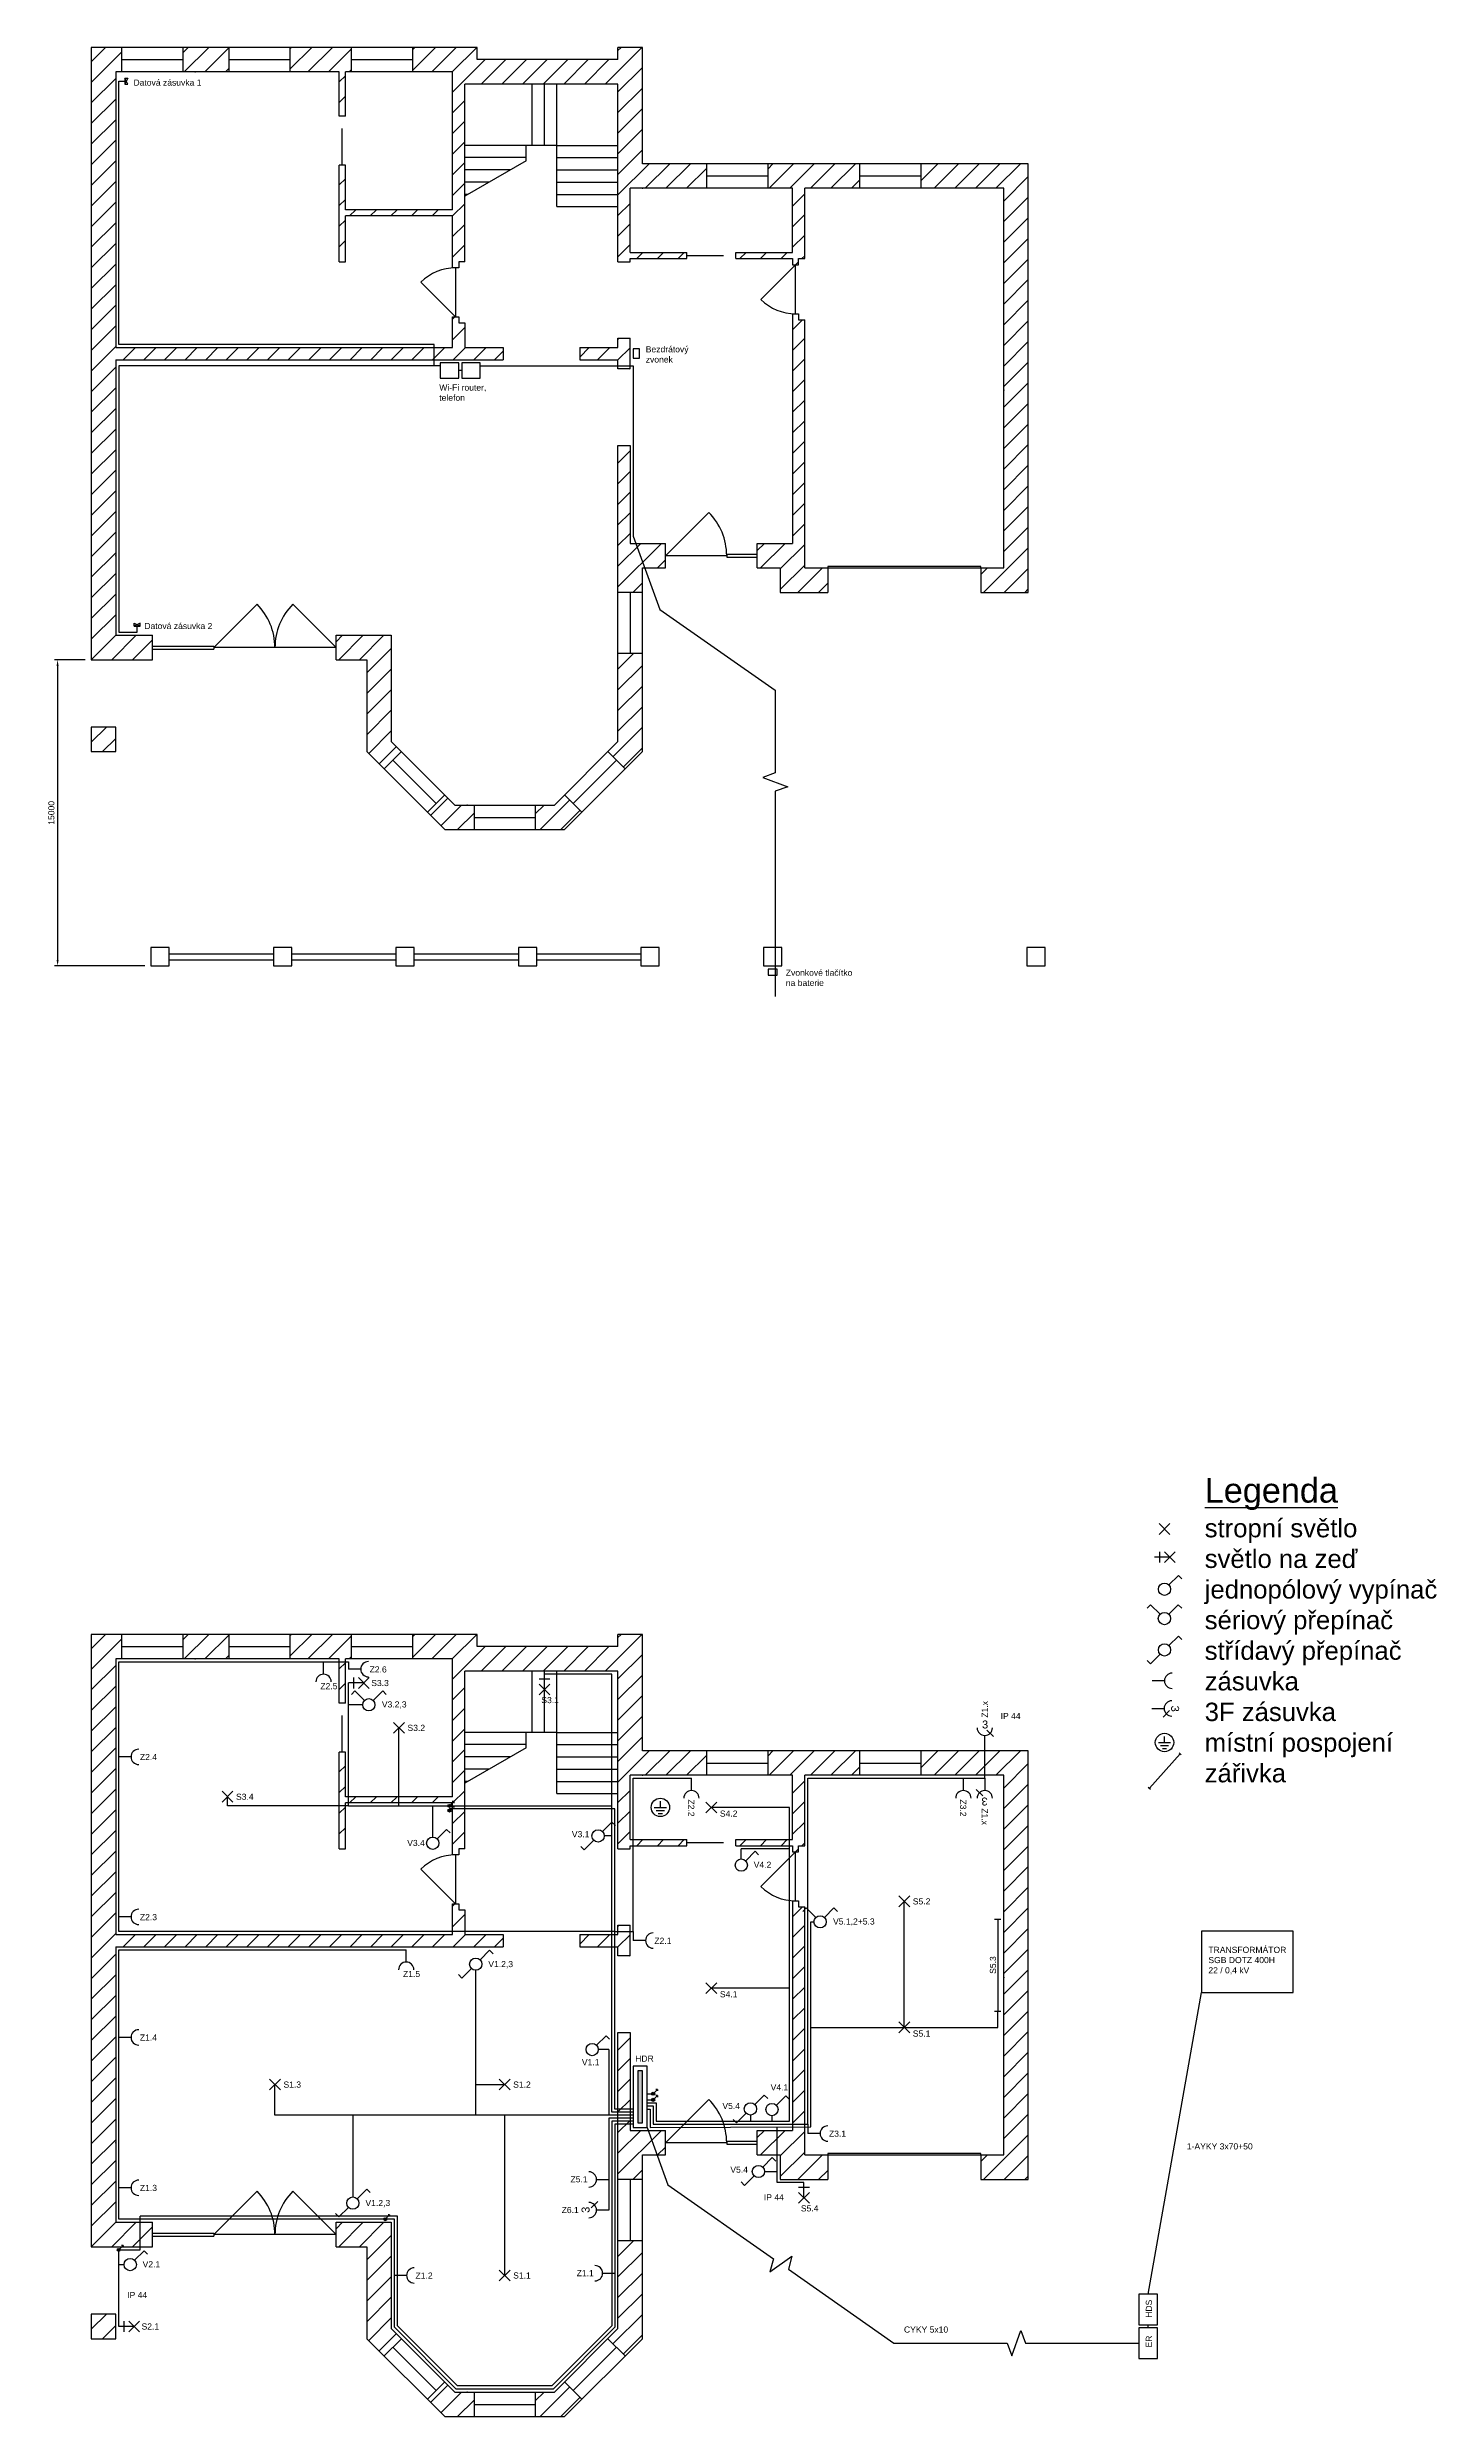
# Model space of a CAD drawing. Header units: millimetres. Extents: x 4285 to 75826, y 2195 to 40915.
# Drawn here: x 4285 to 26966, y 2227 to 40915 of the extents above; entities that cross this region are included whole.
import ezdxf
from ezdxf.enums import TextEntityAlignment as Align

# ---------------------------------------------------------------- set-up
doc = ezdxf.new("R2010")
doc.units = ezdxf.units.MM
doc.header["$LTSCALE"] = 10
for name, color, linetype in [('DVERE', 254, 'Continuous'), ('LEGENDA', 254, 'Continuous'), ('MISTNI_POSPOJENI', 80, 'Continuous'), ('PRIPOJKA', 5, 'Continuous'), ('SLABOPROUD', 6, 'Continuous'), ('SVETLA', 40, 'Continuous'), ('ZASUVKY', 10, 'Continuous'), ('ZDI', 7, 'Continuous')]:
    doc.layers.add(name, color=color, linetype=linetype)
doc.styles.get("Standard").update_dxf_attribs({"font": 'arial.ttf'})
doc.dimstyles.new('ISO-25', dxfattribs={"dimtxt": 2.5, "dimasz": 2.5, "dimexe": 1.25, "dimexo": 0.625, "dimtad": 1, "dimtxsty": 'Standard', "dimcen": 2.5, "dimadec": 0, "dimazin": 0, "dimtfac": 1, "dimtmove": 0, "dimatfit": 3, "dimfxl": 1, "dimarcsym": 0})
pattern_1 = [(45, (2e-12, 25914.52), (-168.3798, 168.3798), [])]

# ---------------------------------------------------------------- blocks, each defined once
blk = doc.blocks.new('Zarivka')
at = {"layer": 'SVETLA'}
for p, q in [((-50, 750), (50, 750)), ((0, 750), (0, -750)), ((-50, -750), (50, -750))]:
    blk.add_line(p, q, dxfattribs=at)
blk.add_attdef('S1.X', (-28, -143), '', height=100, rotation=90)
blk = doc.blocks.new('Zarovka')
at = {"layer": 'SVETLA'}
for p, q in [((-88, 88), (88, -88)), ((-88, -88), (88, 88))]:
    blk.add_line(p, q, dxfattribs=at)
blk.add_attdef('S1.X', (139, -51), '', height=100)
blk = doc.blocks.new('Zarovka na zed')
at = {"layer": 'SVETLA'}
for p, q in [((250, 0), (0, 0)), ((81, 88), (81, -88)), ((162, -88), (338, 88)), ((162, 88), (338, -88))]:
    blk.add_line(p, q, dxfattribs=at)
blk.add_attdef('S1.X', (372, -51), '', height=100, dxfattribs=at)
blk = doc.blocks.new('Zasuvka')
at = {"layer": 'ZASUVKY'}
blk.add_line((200, 0), (0, 0), dxfattribs=at)
blk.add_arc((325, 0), 125, 90, 270, dxfattribs=at)
blk.add_attdef('Z1.X', (345, -53), '', height=100)
blk = doc.blocks.new('3F zasuvka')
at = {"layer": 'ZASUVKY'}
for p, q in [((0, 0), (200, 0)), ((181, -140), (287, -34))]:
    blk.add_line(p, q, dxfattribs=at)
blk.add_arc((325, 0), 125, 90, 270, dxfattribs=at)
blk.add_attdef('Z1.X', (490, -50), '', height=100)
blk.add_text('3', height=130, rotation=270, dxfattribs=at).set_placement((314, 46))
blk = doc.blocks.new('*U38')
at = {"layer": 'SVETLA'}
for p, q in [((-227, 227), (-283, 170)), ((-71, 71), (-227, 227)), ((71, 71), (227, 227)), ((227, 227), (283, 170))]:
    blk.add_line(p, q, dxfattribs=at)
blk.add_circle((0, 0), 100, dxfattribs=at)
at = {"color": 0}
blk.add_attdef('V1.1', (212, -44), '', height=100, dxfattribs=at)
blk = doc.blocks.new('Vypinac')
at = {"layer": 'SVETLA'}
for p, q in [((71, 71), (227, 227)), ((227, 227), (283, 170))]:
    blk.add_line(p, q, dxfattribs=at)
blk.add_circle((0, 0), 100, dxfattribs=at)
blk.add_attdef('V1.1', (202, -44), '', height=100)
blk = doc.blocks.new('Vypinac SCHOD')
at = {"layer": 'SVETLA'}
for p, q in [((71, 71), (227, 227)), ((227, 227), (283, 170)), ((-227, -227), (-283, -170)), ((-71, -71), (-227, -227))]:
    blk.add_line(p, q, dxfattribs=at)
blk.add_circle((0, 0), 100, dxfattribs=at)
blk.add_attdef('V1.1', (206, -49), '', height=100)
blk = doc.blocks.new('NAHORU')
h = blk.add_hatch(color=0)
h.dxf.hatch_style = 1
h.paths.add_polyline_path([(-25, 0, 1), (25, 0, 1)])
at = {"color": 0}
for p, q in [((0, 0), (71, 71)), ((71, 71), (46, 71)), ((71, 71), (71, 46))]:
    blk.add_line(p, q, dxfattribs=at)
blk.add_circle((0, 0), 25, dxfattribs=at)
blk = doc.blocks.new('*U11')
at = {"layer": 'MISTNI_POSPOJENI'}
for p, q in [((-100, 0), (100, 0)), ((0, 0), (0, 100)), ((-67, -50), (67, -50)), ((-33, -100), (33, -100))]:
    blk.add_line(p, q, dxfattribs=at)
blk.add_circle((0, 0), 150, dxfattribs=at)
blk = doc.blocks.new('*U39')
at = {"layer": 'SVETLA'}
for p, q in [((-227, 227), (-283, 170)), ((-71, 71), (-227, 227)), ((71, 71), (227, 227)), ((227, 227), (283, 170))]:
    blk.add_line(p, q, dxfattribs=at)
blk.add_circle((0, 0), 100, dxfattribs=at)
at = {"color": 0}
blk.add_attdef('V1.1', (212, -44), '', height=100, dxfattribs=at)
blk = doc.blocks.new('KOUPELNA')
at = {"layer": 'MISTNI_POSPOJENI'}
for p, q in [((-100, 0), (100, 0)), ((0, 0), (0, 100)), ((-67, -50), (67, -50)), ((-33, -100), (33, -100))]:
    blk.add_line(p, q, dxfattribs=at)
blk.add_circle((0, 0), 150, dxfattribs=at)
blk = doc.blocks.new('*D20')
at = {"layer": 'Defpoints', "color": 0, "transparency": 16777216}
for p in [(5000, 30915), (4451, 25915), (5975, 25915)]:
    blk.add_point(p, dxfattribs=at)
at = {"layer": 'LEGENDA', "color": 0, "lineweight": -2, "transparency": 16777216}
for p, q in [((4900, 30915), (4401, 30915)), ((4451, 30815), (4451, 26015)), ((5875, 25915), (4401, 25915))]:
    blk.add_line(p, q, dxfattribs=at)
at = {"layer": 'LEGENDA', "color": 0, "transparency": 16777216}
for points in [[(4435, 30815), (4468, 30815), (4451, 30915)], [(4435, 26015), (4468, 26015), (4451, 25915)]]:
    blk.add_solid(points, dxfattribs=at)
at = {"layer": 'LEGENDA', "color": 0, "transparency": 16777216, "insert": (4350, 28415), "char_height": 100, "attachment_point": 5, "rotation": 90}
blk.add_mtext('{\\fArial|b0|i0|c238|p34;15000}', dxfattribs=at)

msp = doc.modelspace()

# ---------------------------------------------------------------- hatches: boundary and pattern name
at = {"layer": 'PRIPOJKA'}
h = msp.add_hatch(color=256, dxfattribs=at)
h.dxf.hatch_style = 1
h.paths.add_polyline_path([(14000, 7875), (13925, 7875), (13925, 7025), (14000, 7025)])
at = {"layer": 'ZDI'}
h = msp.add_hatch(dxfattribs=at)
h.set_pattern_fill('ANSI31', color=256, scale=75)
h.set_pattern_definition(pattern_1)
h.paths.add_polyline_path([(7250, 40514.515), (7250, 40914.515), (6500, 40914.515), (6500, 40514.515)], flags=17)
h.paths.add_polyline_path([(9050, 40514.515), (9050, 39789.515), (9150, 39789.515), (9150, 40514.515), (9250, 40514.515), (9250, 40914.515), (8250, 40914.515), (8250, 40514.515)], flags=17)
h.paths.add_polyline_path([(11300, 40714.515), (11300, 40914.515), (10250, 40914.515), (10250, 40514.515), (10900, 40514.515), (10900, 38264.515), (9150, 38264.515), (9150, 38989.515), (9050, 38989.515), (9050, 37414.515), (9150, 37414.515), (9150, 38164.515), (10900, 38164.515), (10900, 37314.515), (11000, 37314.515), (11000, 37414.515), (11100, 37414.515), (11100, 40314.515), (13600, 40314.515), (13600, 37414.515), (13800, 37414.515), (13800, 37464.515), (14725, 37464.515), (14725, 37564.515), (13800, 37564.515), (13800, 38614.515), (15050, 38614.515), (15050, 39014.515), (14000, 39014.515), (14000, 40914.515), (13600, 40914.515), (13600, 40714.515)])
h.paths.add_polyline_path([(14000, 31014.515), (13600, 31014.515), (13600, 29580.201), (13434.315, 29414.515), (13717.157, 29131.673), (14000, 29414.515)])
h.paths.add_polyline_path([(13600, 32014.515), (14000, 32014.515), (14000, 32414.515), (14375, 32414.515), (14375, 32814.515), (13800, 32814.515), (13800, 34414.515), (13600, 34414.515)])
h.paths.add_polyline_path([(15875, 32814.515), (15875, 32414.515), (16250, 32414.515), (16250, 32014.515), (17025, 32014.515), (17025, 32414.515), (16650, 32414.515), (16650, 36464.515), (16550, 36464.515), (16550, 36564.515), (16450, 36564.515), (16450, 32814.515)])
h.paths.add_polyline_path([(20300, 32014.515), (20300, 39014.515), (18550, 39014.515), (18550, 38614.515), (19900, 38614.515), (19900, 32414.515), (19525, 32414.515), (19525, 32014.515)])
h.paths.add_polyline_path([(17550, 38614.515), (17550, 39014.515), (16050, 39014.515), (16050, 38614.515), (16450, 38614.515), (16450, 37564.515), (15525, 37564.515), (15525, 37464.515), (16450, 37464.515), (16450, 37364.515), (16550, 37364.515), (16550, 37464.515), (16650, 37464.515), (16650, 38614.515)])
h.paths.add_polyline_path([(13600, 35814.515), (13600, 35664.515), (13800, 35664.515), (13800, 36164.515), (13600, 36164.515), (13600, 36014.515), (12975, 36014.515), (12975, 35814.515)])
h.paths.add_polyline_path([(11725, 35814.515), (11725, 36014.515), (11100, 36014.515), (11100, 36414.515), (11000, 36414.515), (11000, 36514.515), (10900, 36514.515), (10900, 36014.515), (5400, 36014.515), (5400, 40514.515), (5500, 40514.515), (5500, 40914.515), (5000, 40914.515), (5000, 30914.515), (6000, 30914.515), (6000, 31314.515), (5400, 31314.515), (5400, 35814.515)])
h.paths.add_polyline_path([(9900, 31314.515), (9000, 31314.515), (9000, 30914.515), (9500, 30914.515), (9500, 29414.515), (9782.843, 29131.673), (10065.685, 29414.515), (9900, 29580.201)])
h.paths.add_polyline_path([(11250, 28141.723), (11250, 28541.723), (10938.478, 28541.723), (10772.792, 28707.409), (10489.949, 28424.566), (10772.792, 28141.723)])
h.paths.add_polyline_path([(12561.522, 28541.723), (12250, 28541.723), (12250, 28141.723), (12727.208, 28141.723), (13010.051, 28424.566), (12727.208, 28707.409)])
h = msp.add_hatch(dxfattribs=at)
h.set_pattern_fill('ANSI31', color=256, scale=75)
h.set_pattern_definition(pattern_1)
h.paths.add_polyline_path([(5000, 29414.515), (5400, 29414.515), (5400, 29814.515), (5000, 29814.515)])
h = msp.add_hatch(dxfattribs=at)
h.set_pattern_fill('ANSI31', color=256, scale=75)
h.paths.add_polyline_path([(7250, 14600), (7250, 15000), (6500, 15000), (6500, 14600)], flags=17)
h.paths.add_polyline_path([(9050, 14600), (9050, 13875), (9150, 13875), (9150, 14600), (9250, 14600), (9250, 15000), (8250, 15000), (8250, 14600)], flags=17)
h.paths.add_polyline_path([(11300, 14800), (11300, 15000), (10250, 15000), (10250, 14600), (10900, 14600), (10900, 12350), (9150, 12350), (9150, 13075), (9050, 13075), (9050, 11500), (9150, 11500), (9150, 12250), (10900, 12250), (10900, 11400), (11000, 11400), (11000, 11500), (11100, 11500), (11100, 14400), (13600, 14400), (13600, 11500), (13800, 11500), (13800, 11550), (14725, 11550), (14725, 11650), (13800, 11650), (13800, 12700), (15050, 12700), (15050, 13100), (14000, 13100), (14000, 15000), (13600, 15000), (13600, 14800)])
h.paths.add_polyline_path([(14000, 5100), (13600, 5100), (13600, 3665.685), (13434.315, 3500), (13717.157, 3217.157), (14000, 3500)])
h.paths.add_polyline_path([(13600, 6100), (14000, 6100), (14000, 6500), (14375, 6500), (14375, 6900), (13800, 6900), (13800, 8500), (13600, 8500)])
h.paths.add_polyline_path([(15875, 6900), (15875, 6500), (16250, 6500), (16250, 6100), (17025, 6100), (17025, 6500), (16650, 6500), (16650, 10550), (16550, 10550), (16550, 10650), (16450, 10650), (16450, 6900)])
h.paths.add_polyline_path([(20300, 6100), (20300, 13100), (18550, 13100), (18550, 12700), (19900, 12700), (19900, 6500), (19525, 6500), (19525, 6100)])
h.paths.add_polyline_path([(17550, 12700), (17550, 13100), (16050, 13100), (16050, 12700), (16450, 12700), (16450, 11650), (15525, 11650), (15525, 11550), (16450, 11550), (16450, 11450), (16550, 11450), (16550, 11550), (16650, 11550), (16650, 12700)])
h.paths.add_polyline_path([(13600, 9900), (13600, 9750), (13800, 9750), (13800, 10250), (13600, 10250), (13600, 10100), (12975, 10100), (12975, 9900)])
h.paths.add_polyline_path([(11725, 9900), (11725, 10100), (11100, 10100), (11100, 10500), (11000, 10500), (11000, 10600), (10900, 10600), (10900, 10100), (5400, 10100), (5400, 14600), (5500, 14600), (5500, 15000), (5000, 15000), (5000, 5000), (6000, 5000), (6000, 5400), (5400, 5400), (5400, 9900)])
h.paths.add_polyline_path([(9900, 5400), (9000, 5400), (9000, 5000), (9500, 5000), (9500, 3500), (9782.843, 3217.157), (10065.685, 3500), (9900, 3665.685)])
h.paths.add_polyline_path([(11250, 2227.208), (11250, 2627.208), (10938.478, 2627.208), (10772.792, 2792.893), (10489.949, 2510.051), (10772.792, 2227.208)])
h.paths.add_polyline_path([(12561.522, 2627.208), (12250, 2627.208), (12250, 2227.208), (12727.208, 2227.208), (13010.051, 2510.051), (12727.208, 2792.893)])
h = msp.add_hatch(dxfattribs=at)
h.set_pattern_fill('ANSI31', color=256, scale=75)
h.paths.add_polyline_path([(5400, 3900), (5000, 3900), (5000, 3500), (5400, 3500)])

# ---------------------------------------------------------------- linework, layer by layer
at = {"layer": 'DVERE'}
for p, q in [((12200, 39314.515), (12200, 40314.515)), ((12400, 39314.515), (12400, 40314.515)), ((12600, 39314.515), (12600, 40314.515)), ((9100, 38989.515), (9100, 39589.515)), ((12100, 39314.515), (11100, 39314.515)), ((12100, 39114.515), (11100, 39114.515)), ((12100, 39064.515), (12100, 39314.515)), ((12600, 39314.515), (12100, 39314.515)), ((12600, 38314.515), (12600, 39314.515)), ((12600, 39314.515), (13600, 39314.515)), ((12600, 39114.515), (13600, 39114.515)), ((12100, 39064.515), (11100, 38487.165)), ((11840.192, 38914.515), (11100, 38914.515)), ((11493.782, 38714.515), (11100, 38714.515)), ((12600, 38914.515), (13600, 38914.515)), ((12600, 38714.515), (13600, 38714.515)), ((11147.372, 38514.515), (11100, 38514.515)), ((12600, 38514.515), (13600, 38514.515)), ((12600, 38314.515), (13600, 38314.515)), ((10950, 37314.515), (10950, 36514.515)), ((14725, 37514.515), (15325, 37514.515)), ((16500, 37364.515), (15934.315, 36798.83)), ((16500, 36564.515), (16500, 37364.515)), ((10950, 36514.515), (10384.315, 37080.201)), ((14375, 32614.515), (15082.107, 33321.622)), ((15375, 32614.515), (14375, 32614.515)), ((19525, 32439.515), (17025, 32439.515)), ((17025, 32439.515), (17025, 32414.515)), ((17025, 32414.515), (19525, 32414.515)), ((19525, 32414.515), (19525, 32439.515)), ((7000, 31114.515), (7707.107, 31821.622)), ((9000, 31114.515), (8292.893, 31821.622)), ((8000, 31114.515), (7000, 31114.515)), ((9000, 31114.515), (8000, 31114.515)), ((12200, 13400), (12200, 14400)), ((12400, 13400), (12400, 14400)), ((12600, 13400), (12600, 14400)), ((9100, 13075), (9100, 13675)), ((12100, 13400), (11100, 13400)), ((12100, 13200), (11100, 13200)), ((12600, 13400), (12100, 13400)), ((12100, 13150), (12100, 13400)), ((12600, 12400), (12600, 13400)), ((12600, 13400), (13600, 13400)), ((12600, 13200), (13600, 13200)), ((12100, 13150), (11100, 12572.65)), ((11840.192, 13000), (11100, 13000)), ((11493.782, 12800), (11100, 12800)), ((12600, 13000), (13600, 13000)), ((12600, 12800), (13600, 12800)), ((11147.372, 12600), (11100, 12600)), ((12600, 12600), (13600, 12600)), ((12600, 12400), (13600, 12400)), ((10950, 11400), (10950, 10600)), ((14725, 11600), (15325, 11600)), ((16500, 11450), (15934.315, 10884.315)), ((16500, 10650), (16500, 11450)), ((10950, 10600), (10384.315, 11165.685)), ((14375, 6700), (15082.107, 7407.107)), ((15375, 6700), (14375, 6700)), ((19525, 6525), (17025, 6525)), ((17025, 6525), (17025, 6500)), ((17025, 6500), (19525, 6500)), ((19525, 6500), (19525, 6525)), ((7000, 5200), (7707.107, 5907.107)), ((9000, 5200), (8292.893, 5907.107)), ((8000, 5200), (7000, 5200)), ((9000, 5200), (8000, 5200))]:
    msp.add_line(p, q, dxfattribs=at)
for centre, radius, start, end in [((10950, 36514.515), 800, 90, 135), ((16500, 37364.515), 800, 225, 270), ((14375, 32614.515), 1000, 0, 45), ((7000, 31114.515), 1000, 0, 45), ((9000, 31114.515), 1000, 135, 180), ((10950, 10600), 800, 90, 135), ((16500, 11450), 800, 225, 270), ((14375, 6700), 1000, 0, 45), ((7000, 5200), 1000, 0, 45), ((9000, 5200), 1000, 135, 180)]:
    msp.add_arc(centre, radius, start, end, dxfattribs=at)
at = {"layer": 'PRIPOJKA'}
for p, q in [((22256.502, 4227.779), (23124.743, 9151.818)), ((14075, 6950), (14417.02, 6010.307)), ((22256.502, 3677.779), (22256.502, 3727.779))]:
    msp.add_line(p, q, dxfattribs=at)
for points in [[(23124.743, 9151.818), (24624.743, 9151.818), (24624.743, 10151.818), (23124.743, 10151.818)], [(13850, 6950), (14075, 6950), (14075, 7950), (13850, 7950)], [(13925, 7025), (14000, 7025), (14000, 7875), (13925, 7875)], [(22106.502, 3727.779), (22406.502, 3727.779), (22406.502, 4227.779), (22106.502, 4227.779)], [(22106.502, 3177.779), (22406.502, 3177.779), (22406.502, 3677.779), (22106.502, 3677.779)]]:
    msp.add_lwpolyline(points, close=True, dxfattribs=at)
at = {"layer": 'PRIPOJKA', "linetype": 'Continuous'}
for points in [[(14414.972, 6011.741), (16137.239, 4805.797), (16080.484, 4593.983), (16439.74, 4845.537), (16382.985, 4633.724), (18105.252, 3427.779)], [(18104.002, 3427.779), (19955.252, 3427.779), (20030.252, 3221.719), (20180.252, 3633.84), (20255.252, 3427.779), (22106.502, 3427.779)]]:
    msp.add_lwpolyline(points, dxfattribs=at)
at = {"layer": 'SLABOPROUD'}
for p, q in [((5450, 36064.515), (5450, 40364.515)), ((5450, 40364.515), (5550, 40364.515)), ((5550, 40414.515), (5550, 40314.515)), ((5550, 40414.515), (5600, 40414.515)), ((5600, 40414.515), (5550, 40314.515)), ((5600, 40314.515), (5550, 40414.515)), ((5550, 40314.515), (5600, 40314.515)), ((10600, 36064.515), (5450, 36064.515)), ((10600, 35714.515), (10600, 36064.515)), ((10600, 35714.515), (5450, 35714.515)), ((5450, 35714.515), (5450, 31364.515)), ((10700, 35714.515), (10600, 35714.515)), ((11050, 35639.515), (11000, 35639.515)), ((11350, 35714.515), (13850, 35714.515)), ((13850, 35714.515), (13850, 32932.073)), ((13850, 32932.073), (14285.013, 31736.884)), ((14285.013, 31736.884), (16169.063, 30417.658)), ((5450, 31364.515), (5750, 31364.515)), ((5700, 31464.515), (5700, 31514.515)), ((5700, 31514.515), (5800, 31464.515)), ((5800, 31514.515), (5700, 31464.515)), ((5700, 31464.515), (5800, 31464.515)), ((5750, 31364.515), (5750, 31464.515)), ((5800, 31464.515), (5800, 31514.515))]:
    msp.add_line(p, q, dxfattribs=at)
for points in [[(13850, 35839.515), (13950, 35839.515), (13950, 35989.515), (13850, 35989.515)], [(10700, 35514.515), (11000, 35514.515), (11000, 35764.515), (10700, 35764.515)], [(11050, 35514.515), (11350, 35514.515), (11350, 35764.515), (11050, 35764.515)], [(16050, 25864.515), (16050, 25764.515), (16200, 25764.515), (16200, 25864.515)]]:
    msp.add_lwpolyline(points, close=True, dxfattribs=at)
at = {"layer": 'SLABOPROUD', "linetype": 'Continuous'}
msp.add_lwpolyline([(16169.063, 30418.908), (16169.063, 29067.658), (15963.002, 28992.658), (16375.124, 28842.658), (16169.063, 28767.658), (16169.063, 25414.515)], dxfattribs=at)
at = {"layer": 'SVETLA'}
for p, q in [((13500, 14350), (12400, 14350)), ((13500, 11708.819), (13500, 14350)), ((9200, 12200), (9200, 14206.858)), ((9433.341, 13851.127), (9200, 13851.127)), ((10025, 12200), (10025, 13475)), ((7225, 12200), (7225, 12350)), ((9200, 12200), (7225, 12200)), ((9200, 12200), (13500, 12200)), ((10575.723, 11689.302), (10575.723, 12200)), ((16400, 12175), (15125, 12175)), ((16400, 11500), (16400, 12175)), ((13500, 11708.819), (13374.937, 11708.819)), ((13500, 7200), (13500, 11708.819)), ((16400, 11500), (15614.215, 11500)), ((15614.215, 11332.89), (15614.215, 11500)), ((16400, 9225), (16400, 11500)), ((18275, 8583.333), (18275, 10641.667)), ((16750, 6956.399), (16750, 10306.488)), ((16750, 10306.488), (16799.878, 10306.488)), ((11277.461, 7150), (11277.461, 9515.63)), ((16400, 9225), (15125, 9225)), ((16400, 7050), (16400, 9225)), ((16750, 8583.333), (18275, 8583.333)), ((18275, 8583.333), (19800, 8583.333)), ((19800, 8583.333), (19800, 8850)), ((13450, 8220.133), (13278.865, 8220.133)), ((13450, 8220.133), (13450, 7150)), ((8000, 7150), (8000, 7650)), ((11277.461, 7650), (11750, 7650)), ((14075, 7400), (14175, 7400)), ((13850, 7150), (8000, 7150)), ((9271.53, 7150), (9271.53, 5814.501)), ((11750, 7150), (11750, 4532.843)), ((13850, 7200), (13500, 7200)), ((13850, 7050), (13500, 7050)), ((13500, 7050), (13500, 3707.107)), ((14075, 7350), (14225, 7350)), ((14075, 7250), (14125, 7250)), ((14125, 7250), (14125, 6950)), ((14225, 7350), (14225, 7050)), ((14225, 7050), (16400, 7050)), ((15762.677, 7150.975), (15762.677, 7050)), ((16114.854, 7140.924), (16114.854, 7050)), ((14125, 6950), (16750, 6956.399)), ((16200, 6050), (16200, 6950)), ((15993.339, 6229.361), (16200, 6229.361)), ((16637.5, 6050), (16200, 6050)), ((10000, 5500), (5800, 5500)), ((5800, 4950), (5800, 5500)), ((10000, 3707.107), (10000, 5500)), ((5450, 3700), (5450, 4950)), ((5450, 4950), (5800, 4950)), ((5450, 4709.102), (5537.22, 4709.102)), ((10979.899, 2727.208), (10000, 3707.107)), ((13500, 3707.107), (12520.101, 2727.208)), ((12520.101, 2727.208), (10979.899, 2727.208))]:
    msp.add_line(p, q, dxfattribs=at)
at = {"layer": 'ZASUVKY'}
for p, q in [((5450, 10150), (5450, 14550)), ((5450, 14550), (9200, 14550)), ((9200, 14550), (9200, 14431.372)), ((19589.697, 12650), (19589.697, 13150)), ((13850, 10150), (13850, 12650)), ((13850, 12650), (14800.506, 12650)), ((16700, 7000), (16700, 12650)), ((16700, 12650), (19589.697, 12650)), ((13550, 12150), (10850, 12150)), ((13550, 10150), (13550, 12150)), ((13550, 10150), (5450, 10150)), ((13550, 7250), (13550, 10150)), ((13550, 10150), (13850, 10150)), ((13850, 10150), (13850, 10000)), ((5450, 5450), (5450, 9850)), ((5450, 9850), (10143.05, 9850)), ((14075, 7500), (14175, 7500)), ((13850, 7100), (13450, 7100)), ((13450, 7100), (13450, 6100)), ((13850, 7250), (13550, 7250)), ((13850, 7000), (13550, 7000)), ((13550, 7000), (13550, 3686.396)), ((14075, 7300), (14175, 7300)), ((14175, 7300), (14175, 7000)), ((14175, 7000), (16700, 7000)), ((16700, 7000), (16700, 6850)), ((13450, 6100), (13450, 5600)), ((9950, 5450), (5450, 5450)), ((9950, 3686.396), (9950, 5450)), ((10959.188, 2677.208), (9950, 3686.396)), ((13550, 3686.396), (12540.812, 2677.208)), ((12540.812, 2677.208), (10959.188, 2677.208))]:
    msp.add_line(p, q, dxfattribs=at)
at = {"layer": 'ZDI'}
for p, q in [((11300, 40914.515), (5000, 40914.515)), ((5000, 40914.515), (5000, 30914.515)), ((5500, 40514.515), (5500, 40914.515)), ((5500, 40714.515), (6500, 40714.515)), ((6500, 40514.515), (6500, 40914.515)), ((7250, 40514.515), (7250, 40914.515)), ((7250, 40714.515), (8250, 40714.515)), ((8250, 40514.515), (8250, 40914.515)), ((9250, 40514.515), (9250, 40914.515)), ((9250, 40714.515), (10250, 40714.515)), ((10250, 40514.515), (10250, 40914.515)), ((11300, 40714.515), (11300, 40914.515)), ((13600, 40714.515), (11300, 40714.515)), ((14000, 40914.515), (13600, 40914.515)), ((13600, 40714.515), (13600, 40914.515)), ((14000, 39014.515), (14000, 40914.515)), ((9050, 40514.515), (5400, 40514.515)), ((5400, 40514.515), (5400, 36014.515)), ((9050, 39789.515), (9050, 40514.515)), ((9150, 39789.515), (9150, 40514.515)), ((10900, 40514.515), (9150, 40514.515)), ((10900, 38264.515), (10900, 40514.515)), ((11100, 37414.515), (11100, 40314.515)), ((13600, 40314.515), (11100, 40314.515)), ((13600, 37414.515), (13600, 40314.515)), ((9150, 39789.515), (9050, 39789.515)), ((9050, 37414.515), (9050, 38989.515)), ((9150, 38989.515), (9050, 38989.515)), ((9150, 38264.515), (9150, 38989.515)), ((20300, 39014.515), (14000, 39014.515)), ((15050, 38614.515), (15050, 39014.515)), ((15050, 38814.515), (16050, 38814.515)), ((16050, 38614.515), (16050, 39014.515)), ((17550, 38614.515), (17550, 39014.515)), ((17550, 38814.515), (18550, 38814.515)), ((18550, 38614.515), (18550, 39014.515)), ((20300, 32014.515), (20300, 39014.515)), ((16450, 38614.515), (13800, 38614.515)), ((13800, 37564.515), (13800, 38614.515)), ((16450, 37564.515), (16450, 38614.515)), ((19900, 38614.515), (16650, 38614.515)), ((16650, 37464.515), (16650, 38614.515)), ((19900, 32414.515), (19900, 38614.515)), ((10900, 38264.515), (9150, 38264.515)), ((9150, 37414.515), (9150, 38164.515)), ((10900, 38164.515), (9150, 38164.515)), ((10900, 37314.515), (10900, 38164.515)), ((13800, 37564.515), (14725, 37564.515)), ((14725, 37464.515), (14725, 37564.515)), ((15525, 37564.515), (16450, 37564.515)), ((15525, 37464.515), (15525, 37564.515)), ((9050, 37414.515), (9150, 37414.515)), ((11000, 37314.515), (10900, 37314.515)), ((11100, 37414.515), (11000, 37414.515)), ((11000, 37414.515), (11000, 37314.515)), ((13600, 37414.515), (13800, 37414.515)), ((13800, 37414.515), (13800, 37464.515)), ((13800, 37464.515), (14725, 37464.515)), ((15525, 37464.515), (16450, 37464.515)), ((16450, 37464.515), (16450, 37364.515)), ((16450, 37364.515), (16550, 37364.515)), ((16550, 37364.515), (16550, 37464.515)), ((16550, 37464.515), (16650, 37464.515)), ((10900, 36514.515), (11000, 36514.515)), ((10900, 36014.515), (10900, 36514.515)), ((11000, 36514.515), (11000, 36414.515)), ((11000, 36414.515), (11100, 36414.515)), ((11100, 36414.515), (11100, 36014.515)), ((16450, 36564.515), (16550, 36564.515)), ((16450, 36564.515), (16450, 32814.515)), ((16550, 36564.515), (16550, 36464.515)), ((16550, 36464.515), (16650, 36464.515)), ((16650, 32414.515), (16650, 36464.515)), ((5400, 36014.515), (10900, 36014.515)), ((11100, 36014.515), (11725, 36014.515)), ((11725, 36014.515), (11725, 35814.515)), ((12975, 36014.515), (13600, 36014.515)), ((12975, 36014.515), (12975, 35814.515)), ((13600, 36014.515), (13600, 36164.515)), ((13600, 36164.515), (13800, 36164.515)), ((13800, 35664.515), (13800, 36164.515)), ((5400, 35814.515), (5400, 31314.515)), ((5400, 35814.515), (11725, 35814.515)), ((12975, 35814.515), (13600, 35814.515)), ((13600, 35664.515), (13600, 35814.515)), ((13800, 35664.515), (13600, 35664.515)), ((13600, 34414.515), (13800, 34414.515)), ((13600, 29580.201), (13600, 34414.515)), ((13800, 34414.515), (13800, 32814.515)), ((13800, 32814.515), (14375, 32814.515)), ((14375, 32414.515), (14375, 32814.515)), ((15375, 32639.515), (15375, 32589.515)), ((15375, 32639.515), (15875, 32639.515)), ((15375, 32589.515), (15875, 32589.515)), ((15875, 32814.515), (16450, 32814.515)), ((15875, 32414.515), (15875, 32814.515)), ((14000, 29414.515), (14000, 32414.515)), ((14000, 32414.515), (14375, 32414.515)), ((15875, 32414.515), (16250, 32414.515)), ((16250, 32414.515), (16250, 32014.515)), ((16650, 32414.515), (17025, 32414.515)), ((17025, 32414.515), (17025, 32014.515)), ((19525, 32414.515), (19900, 32414.515)), ((19525, 32414.515), (19525, 32014.515)), ((14000, 32014.515), (13600, 32014.515)), ((13800, 32014.515), (13800, 31014.515)), ((19525, 32014.515), (20300, 32014.515)), ((5400, 31314.515), (6000, 31314.515)), ((6000, 30914.515), (6000, 31314.515)), ((6000, 31139.515), (7000, 31139.515)), ((6000, 31089.515), (7000, 31089.515)), ((7000, 31139.515), (7000, 31089.515)), ((9000, 31314.515), (9900, 31314.515)), ((9000, 30914.515), (9000, 31314.515)), ((9900, 31314.515), (9900, 29580.201)), ((14000, 31014.515), (13600, 31014.515)), ((5000, 30914.515), (6000, 30914.515)), ((9000, 30914.515), (9500, 30914.515)), ((9500, 30914.515), (9500, 29414.515)), ((9500, 29414.515), (10772.792, 28141.723)), ((10065.685, 29414.515), (9782.843, 29131.673)), ((9900, 29580.201), (10938.478, 28541.723)), ((12561.522, 28541.723), (13600, 29580.201)), ((12727.208, 28141.723), (14000, 29414.515)), ((13434.315, 29414.515), (13717.157, 29131.673)), ((9924.264, 29273.094), (10631.371, 28565.987)), ((12868.629, 28565.987), (13575.736, 29273.094)), ((10772.792, 28707.409), (10489.949, 28424.566)), ((12727.208, 28707.409), (13010.051, 28424.566)), ((10938.478, 28541.723), (12561.522, 28541.723)), ((11250, 28541.723), (11250, 28141.723)), ((11250, 28341.723), (12250, 28341.723)), ((12250, 28541.723), (12250, 28141.723)), ((10772.792, 28141.723), (12727.208, 28141.723)), ((6275, 26114.515), (7975, 26114.515)), ((6275, 26014.515), (7975, 26014.515)), ((8275, 26114.515), (9975, 26114.515)), ((8275, 26014.515), (9975, 26014.515)), ((10275, 26114.515), (11975, 26114.515)), ((10275, 26014.515), (11975, 26014.515)), ((12275, 26114.515), (13975, 26114.515)), ((12275, 26014.515), (13975, 26014.515)), ((5000, 15000), (5000, 5000)), ((11300, 15000), (5000, 15000)), ((5500, 14600), (5500, 15000)), ((5500, 14800), (6500, 14800)), ((6500, 14600), (6500, 15000)), ((7250, 14600), (7250, 15000)), ((7250, 14800), (8250, 14800)), ((8250, 14600), (8250, 15000)), ((9250, 14600), (9250, 15000)), ((9250, 14800), (10250, 14800)), ((10250, 14600), (10250, 15000)), ((11300, 14800), (11300, 15000)), ((13600, 14800), (11300, 14800)), ((14000, 15000), (13600, 15000)), ((13600, 14800), (13600, 15000)), ((14000, 13100), (14000, 15000)), ((5400, 14600), (5400, 10100)), ((9050, 14600), (5400, 14600)), ((9050, 13875), (9050, 14600)), ((10900, 14600), (9150, 14600)), ((9150, 13875), (9150, 14600)), ((10900, 12350), (10900, 14600)), ((11100, 11500), (11100, 14400)), ((13600, 14400), (11100, 14400)), ((13600, 11500), (13600, 14400)), ((9150, 13875), (9050, 13875)), ((9050, 11500), (9050, 13075)), ((9150, 13075), (9050, 13075)), ((9150, 12350), (9150, 13075)), ((20300, 13100), (14000, 13100)), ((15050, 12700), (15050, 13100)), ((15050, 12900), (16050, 12900)), ((16050, 12700), (16050, 13100)), ((17550, 12700), (17550, 13100)), ((17550, 12900), (18550, 12900)), ((18550, 12700), (18550, 13100)), ((20300, 6100), (20300, 13100)), ((13800, 11650), (13800, 12700)), ((16450, 12700), (13800, 12700)), ((16450, 11650), (16450, 12700)), ((19900, 12700), (16650, 12700)), ((16650, 11550), (16650, 12700)), ((19900, 6500), (19900, 12700)), ((10900, 12350), (9150, 12350)), ((9150, 11500), (9150, 12250)), ((10900, 12250), (9150, 12250)), ((10900, 11400), (10900, 12250)), ((13800, 11650), (14725, 11650)), ((14725, 11550), (14725, 11650)), ((15525, 11550), (15525, 11650)), ((15525, 11650), (16450, 11650)), ((9050, 11500), (9150, 11500)), ((11000, 11400), (10900, 11400)), ((11100, 11500), (11000, 11500)), ((11000, 11500), (11000, 11400)), ((13600, 11500), (13800, 11500)), ((13800, 11500), (13800, 11550)), ((13800, 11550), (14725, 11550)), ((15525, 11550), (16450, 11550)), ((16450, 11550), (16450, 11450)), ((16450, 11450), (16550, 11450)), ((16550, 11450), (16550, 11550)), ((16550, 11550), (16650, 11550)), ((10900, 10600), (11000, 10600)), ((10900, 10100), (10900, 10600)), ((11000, 10600), (11000, 10500)), ((11000, 10500), (11100, 10500)), ((11100, 10500), (11100, 10100)), ((16450, 10650), (16550, 10650)), ((16450, 10650), (16450, 6900)), ((16550, 10650), (16550, 10550)), ((16550, 10550), (16650, 10550)), ((16650, 6500), (16650, 10550)), ((5400, 10100), (10900, 10100)), ((11100, 10100), (11725, 10100)), ((11725, 10100), (11725, 9900)), ((12975, 10100), (12975, 9900)), ((12975, 10100), (13600, 10100)), ((13600, 10100), (13600, 10250)), ((13600, 10250), (13800, 10250)), ((13800, 9750), (13800, 10250)), ((5400, 9900), (11725, 9900)), ((5400, 9900), (5400, 5400)), ((12975, 9900), (13600, 9900)), ((13600, 9750), (13600, 9900)), ((13800, 9750), (13600, 9750)), ((13600, 8500), (13800, 8500)), ((13600, 3665.685), (13600, 8500)), ((13800, 8500), (13800, 6900)), ((13800, 6900), (14375, 6900)), ((14375, 6500), (14375, 6900)), ((15375, 6725), (15375, 6675)), ((15375, 6725), (15875, 6725)), ((15375, 6675), (15875, 6675)), ((15875, 6500), (15875, 6900)), ((15875, 6900), (16450, 6900)), ((14000, 6500), (14375, 6500)), ((14000, 3500), (14000, 6500)), ((15875, 6500), (16250, 6500)), ((16250, 6500), (16250, 6100)), ((16650, 6500), (17025, 6500)), ((17025, 6500), (17025, 6100)), ((19525, 6500), (19525, 6100)), ((19525, 6500), (19900, 6500)), ((14000, 6100), (13600, 6100)), ((13800, 6100), (13800, 5100)), ((19525, 6100), (20300, 6100)), ((5400, 5400), (6000, 5400)), ((6000, 5000), (6000, 5400)), ((6000, 5225), (7000, 5225)), ((6000, 5175), (7000, 5175)), ((7000, 5225), (7000, 5175)), ((9000, 5000), (9000, 5400)), ((9000, 5400), (9900, 5400)), ((9900, 5400), (9900, 3665.685)), ((14000, 5100), (13600, 5100)), ((5000, 5000), (6000, 5000)), ((9000, 5000), (9500, 5000)), ((9500, 5000), (9500, 3500)), ((9500, 3500), (10772.792, 2227.208)), ((10065.685, 3500), (9782.843, 3217.157)), ((9900, 3665.685), (10938.478, 2627.208)), ((12561.522, 2627.208), (13600, 3665.685)), ((12727.208, 2227.208), (14000, 3500)), ((13434.315, 3500), (13717.157, 3217.157)), ((9924.264, 3358.579), (10631.371, 2651.472)), ((12868.629, 2651.472), (13575.736, 3358.579)), ((10772.792, 2792.893), (10489.949, 2510.051)), ((12727.208, 2792.893), (13010.051, 2510.051)), ((10938.478, 2627.208), (12561.522, 2627.208)), ((11250, 2627.208), (11250, 2227.208)), ((11250, 2427.208), (12250, 2427.208)), ((12250, 2627.208), (12250, 2227.208)), ((10772.792, 2227.208), (12727.208, 2227.208))]:
    msp.add_line(p, q, dxfattribs=at)
for points in [[(16250, 32014.515), (17025, 32014.515)], [(16250, 6100), (17025, 6100)]]:
    msp.add_lwpolyline(points, dxfattribs=at)
for points in [[(5000, 29414.515), (5400, 29414.515), (5400, 29814.515), (5000, 29814.515)], [(5975, 25914.515), (6275, 25914.515), (6275, 26214.515), (5975, 26214.515)], [(7975, 25914.515), (8275, 25914.515), (8275, 26214.515), (7975, 26214.515)], [(9975, 25914.515), (10275, 25914.515), (10275, 26214.515), (9975, 26214.515)], [(11975, 25914.515), (12275, 25914.515), (12275, 26214.515), (11975, 26214.515)], [(13975, 25914.515), (14275, 25914.515), (14275, 26214.515), (13975, 26214.515)], [(15975, 25914.515), (16275, 25914.515), (16275, 26214.515), (15975, 26214.515)], [(20275, 25914.515), (20575, 25914.515), (20575, 26214.515), (20275, 26214.515)], [(5000, 3500), (5400, 3500), (5400, 3900), (5000, 3900)]]:
    msp.add_lwpolyline(points, close=True, dxfattribs=at)
for p in [(6700, 40514.515), (14000, 38614.515), (19900, 35314.515), (5400, 32614.515), (11135.534, 28541.723), (6700, 14600), (14000, 12700), (19900, 9400), (5400, 6700), (11135.534, 2627.208)]:
    msp.add_point(p, dxfattribs=at)

# ---------------------------------------------------------------- block references
at = {"layer": 'LEGENDA'}
for name, p in [('Zarovka', (22523.462, 16720.687)), ('Zarovka na zed', (22361.85, 16261.029)), ('Vypinac', (22523.462, 15736.529)), ('*U39', (22521.436, 15258.059)), ('Vypinac SCHOD', (22523.462, 14745.958)), ('Zasuvka', (22323.462, 14242.375)), ('3F zasuvka', (22317.859, 13791.128)), ('KOUPELNA', (22523.462, 13234.722))]:
    msp.add_blockref(name, p, dxfattribs=at)
at = {"layer": 'LEGENDA', "xscale": 0.4999999999999999, "yscale": 0.4999999999999999, "rotation": 317.8947190171178}
msp.add_blockref('Zarivka', (22527.517, 12769.63), dxfattribs=at)
at = {"layer": 'MISTNI_POSPOJENI'}
msp.add_blockref('*U11', (14292.258, 12175), dxfattribs=at)
at = {"layer": 'SVETLA'}
ref = msp.add_blockref('Zarovka na zed', (12400, 14350), dxfattribs=dict(at, rotation=270))
ref.add_attrib('S1.X', 'S3.1', dxfattribs={"height": 100}).set_placement((12348.731, 13977.61), align=Align.TOP_LEFT)
for name, p, values in [('Zarovka na zed', (9200, 14206.858), {'S1.X': 'S3.3'}), ('*U39', (9533.341, 13851.127), {'V1.1': 'V3.2,3'}), ('Zarovka', (10025, 13475), {'S1.X': 'S3.2'}), ('Zarovka', (7225, 12350), {'S1.X': 'S3.4'}), ('Vypinac', (15614.215, 11232.89), {'V1.1': 'V4.2'}), ('*U38', (16899.878, 10306.488), {'V1.1': 'V5.1,2+5.3'}), ('Zarovka', (18275, 10641.667), {'S1.X': 'S5.2'}), ('Zarivka', (19800, 9600), {'S1.X': 'S5.3'}), ('Vypinac SCHOD', (11277.461, 9615.63), {'V1.1': 'V1.2,3'}), ('Zarovka', (8000, 7650), {'S1.X': 'S1.3'}), ('Zarovka', (11750, 7650), {'S1.X': 'S1.2'}), ('Vypinac SCHOD', (9271.53, 5714.501), {'V1.1': 'V1.2,3'}), ('Vypinac', (5637.22, 4709.102), {'V1.1': 'V2.1'}), ('Zarovka', (11750, 4532.843), {'S1.X': 'S1.1'})]:
    msp.add_blockref(name, p, dxfattribs=at).add_auto_attribs(values)
for name, p in [('NAHORU', (10850, 12200)), ('Vypinac', (10575.723, 11589.302)), ('Vypinac SCHOD', (13274.937, 11708.819)), ('Vypinac', (13178.865, 8220.133)), ('NAHORU', (14175, 7400)), ('Vypinac SCHOD', (15762.677, 7250.975)), ('Vypinac', (16114.854, 7240.924)), ('Vypinac SCHOD', (15893.339, 6229.361)), ('NAHORU', (5450, 4950))]:
    msp.add_blockref(name, p, dxfattribs=at)
ref = msp.add_blockref('Zarovka', (15125, 12175), dxfattribs=at)
ref.add_attrib('S1.X', 'S4.2', dxfattribs={"layer": '0', "height": 100}).set_placement((15263.768, 12123.919), align=Align.TOP_LEFT)
ref = msp.add_blockref('Zarovka', (15125, 9225), dxfattribs=at)
ref.add_attrib('S1.X', 'S4.1', dxfattribs={"layer": '0', "height": 100}).set_placement((15263.768, 9173.919), align=Align.TOP_LEFT)
ref = msp.add_blockref('Zarovka', (18275, 8583.333), dxfattribs=at)
ref.add_attrib('S1.X', 'S5.1', dxfattribs={"layer": '0', "height": 100}).set_placement((18413.768, 8532.253), align=Align.TOP_LEFT)
ref = msp.add_blockref('Zarovka na zed', (16637.5, 6050), dxfattribs=dict(at, rotation=270))
ref.add_attrib('S1.X', 'S5.4', dxfattribs={"height": 100}).set_placement((16586.231, 5677.61), align=Align.TOP_LEFT)
at = {"layer": 'ZASUVKY'}
ref = msp.add_blockref('Zasuvka', (8794.413, 14550), dxfattribs=dict(at, rotation=270))
ref.add_attrib('Z1.X', 'Z2.5', dxfattribs={"layer": '0', "height": 100}).set_placement((8741.616, 14205), align=Align.TOP_LEFT)
for name, p, values in [('Zasuvka', (9200, 14431.372), {'Z1.X': 'Z2.6'}), ('Zasuvka', (5450, 13000.079), {'Z1.X': 'Z2.4'}), ('Zasuvka', (5450, 10386.366), {'Z1.X': 'Z2.3'}), ('Zasuvka', (13850, 10000), {'Z1.X': 'Z2.1'}), ('Zasuvka', (5450, 8419.8), {'Z1.X': 'Z1.4'}), ('Zasuvka', (16700, 6850.122), {'Z1.X': 'Z3.1'}), ('Zasuvka', (5450, 5964.548), {'Z1.X': 'Z1.3'}), ('Zasuvka', (9950, 4532.843), {'Z1.X': 'Z1.2'}), ('Zarovka na zed', (5450, 3700), {'S1.X': 'S2.1'})]:
    msp.add_blockref(name, p, dxfattribs=at).add_auto_attribs(values)
for name, p, rotation, values in [('3F zasuvka', (19589.697, 13150), 90, {'Z1.X': 'Z1.x'}), ('Zasuvka', (14800.506, 12650), 270, {'Z1.X': 'Z2.2'}), ('Zasuvka', (19239.101, 12650), 270, {'Z1.X': 'Z3.2'}), ('3F zasuvka', (19589.697, 12650), 270, {'Z1.X': 'Z1.x'})]:
    msp.add_blockref(name, p, dxfattribs=dict(at, rotation=rotation)).add_auto_attribs(values)
for p in [(10850, 12125), (14175, 7500), (9800, 5450)]:
    msp.add_blockref('NAHORU', p, dxfattribs=at)
ref = msp.add_blockref('Zasuvka', (10143.05, 9850), dxfattribs=dict(at, rotation=270))
ref.add_attrib('Z1.X', 'Z1.5', dxfattribs={"layer": '0', "height": 100}).set_placement((10090.253, 9505), align=Align.TOP_LEFT)
ref = msp.add_blockref('Zasuvka', (13450, 6100), dxfattribs=dict(at, rotation=180))
ref.add_attrib('Z1.X', 'Z5.1', dxfattribs={"layer": '0', "height": 100}).set_placement((13105, 6152.797), align=Align.TOP_RIGHT)
ref = msp.add_blockref('3F zasuvka', (13450, 5600), dxfattribs=dict(at, rotation=180))
ref.add_attrib('Z1.X', 'Z6.1', dxfattribs={"layer": '0', "height": 100}).set_placement((12959.914, 5650.25), align=Align.TOP_RIGHT)
ref = msp.add_blockref('Zasuvka', (13550, 4567.781), dxfattribs=dict(at, rotation=180))
ref.add_attrib('Z1.X', 'Z1.1', dxfattribs={"layer": '0', "height": 100}).set_placement((13205, 4620.578), align=Align.TOP_RIGHT)

# ---------------------------------------------------------------- texts
at = {"layer": 'LEGENDA', "insert": (23179.854, 17552.186), "char_height": 300, "attachment_point": 1}
msp.add_mtext_dynamic_manual_height_columns('{\\fArial|b0|i0|c238|p34;\\H1.3333x;\\LLegenda\\H0.75x;\\l\\Pstropní světlo\\Psvětlo na zeď\\Pjednopólový vypínač\\Psériový přepínač\\Pstřídavý přepínač\\Pzásuvka\\P3F zásuvka\\Pmístní pospojení\\Pzářivka}', width=7432.19838, gutter_width=500, heights=[0], dxfattribs=at)
at = {"layer": 'PRIPOJKA', "char_height": 100, "attachment_point": 1}
for s, width, insert in [('\\A1;{\\fArial|b0|i0|c238|p34;TRANSFORMÁTOR\\PSGB DOTZ 400H\\P22 / 0,4 kV}', 1309.23362, (23239.736, 9899.198)), ('{\\fArial|b0|i0|c238|p34;HDR}', 590.45823, (13881.404, 8123.499)), ('{\\fArial|b0|i0|c238|p34;1-AYKY 3x70+50}', 1690.54912, (22888.132, 6689.799)), ('{\\fArial|b0|i0|c238|p34;CYKY 5x10}', 1370.88041, (18269.396, 3698.981))]:
    msp.add_mtext_dynamic_manual_height_columns(s, width=width, gutter_width=500, heights=[0], dxfattribs=dict(at, insert=insert))
at = {"layer": 'PRIPOJKA', "char_height": 100, "attachment_point": 1, "rotation": 90}
for s, insert in [('{\\fArial|b0|i0|c238|p34;HDS}', (22217.964, 3840.974)), ('{\\fArial|b0|i0|c238|p34;ER}', (22217.964, 3357.134))]:
    msp.add_mtext_dynamic_manual_height_columns(s, width=400.03674, gutter_width=500, heights=[0], dxfattribs=dict(at, insert=insert))
at = {"layer": 'SLABOPROUD', "char_height": 100, "attachment_point": 1}
for s, width, insert in [('{\\fArial|b0|i0|c238|p34;Datová zásuvka 1 }', 1115.71725, (5690.1, 40389.985)), ('{\\fArial|b0|i0|c238|p34;Bezdrátový zvonek}', 519.84188, (14053.727, 36034.785)), ('{\\fArial|b0|i0|c238|p34;Wi-Fi router,\\Ptelefon}', 832.40611, (10683.02, 35409.928)), ('{\\fArial|b0|i0|c238|p34;Datová zásuvka 2 }', 1115.71725, (5867.154, 31516.078)), ('{\\fArial|b0|i0|c238|p34;Zvonkové tlačítko na baterie}', 1093.24444, (16340.692, 25855.172))]:
    msp.add_mtext_dynamic_manual_height_columns(s, width=width, gutter_width=500, heights=[0], dxfattribs=dict(at, insert=insert))
at = {"layer": 'SVETLA', "char_height": 100, "attachment_point": 1}
for s, width, insert in [('V3.4', 230.13057, (10159.289, 11644.287)), ('{\\fArial|b0|i0|c238|p34;V3.1}', 427.78938, (12847.147, 11787.536)), ('{\\fArial|b0|i0|c238|p34;V1.1}', 331.10207, (13010.807, 8064.384)), ('{\\fArial|b0|i0|c238|p34;V4.1}', 357.32939, (16092.671, 7652.552)), ('{\\fArial|b0|i0|c238|p34;V5.4}', 446.02521, (15305.241, 7350.484)), ('{\\fArial|b0|i0|c238|p34;V5.4}', 446.02521, (15435.066, 6309.729)), ('{\\fArial|b0|i0|c238|p34;IP 44}', 1253.19493, (15982.448, 5858.17)), ('{\\fArial|b0|i0|c238|p34;IP 44}', 1253.19493, (5588.193, 4263.236))]:
    msp.add_mtext_dynamic_manual_height_columns(s, width=width, gutter_width=500, heights=[0], dxfattribs=dict(at, insert=insert))
at = {"layer": 'ZASUVKY', "insert": (19847.763, 13717.614), "char_height": 100, "attachment_point": 1}
msp.add_mtext_dynamic_manual_height_columns('{\\fArial|b0|i0|c238|p34;IP 44}', width=1253.19493, gutter_width=500, heights=[0], dxfattribs=at)

# ---------------------------------------------------------------- dimensions: what is measured, and where the dimension line sits
at = {"layer": 'LEGENDA'}
dim = msp.add_linear_dim(base=(4451.34, 25914.515), p1=(5000, 30914.515), p2=(5975, 25914.515), angle=90, text='{\\fArial|b0|i0|c238|p34;15000}', dimstyle='ISO-25', override={"dimtxt": 100, "dimasz": 100, "dimexe": 50, "dimexo": 100, "dimgap": 50}, dxfattribs=at)
dim.commit()
dim.dimension.update_dxf_attribs({"geometry": '*D20', "text_midpoint": (4350.283, 28414.515)})

doc.saveas('drawing.dxf')
